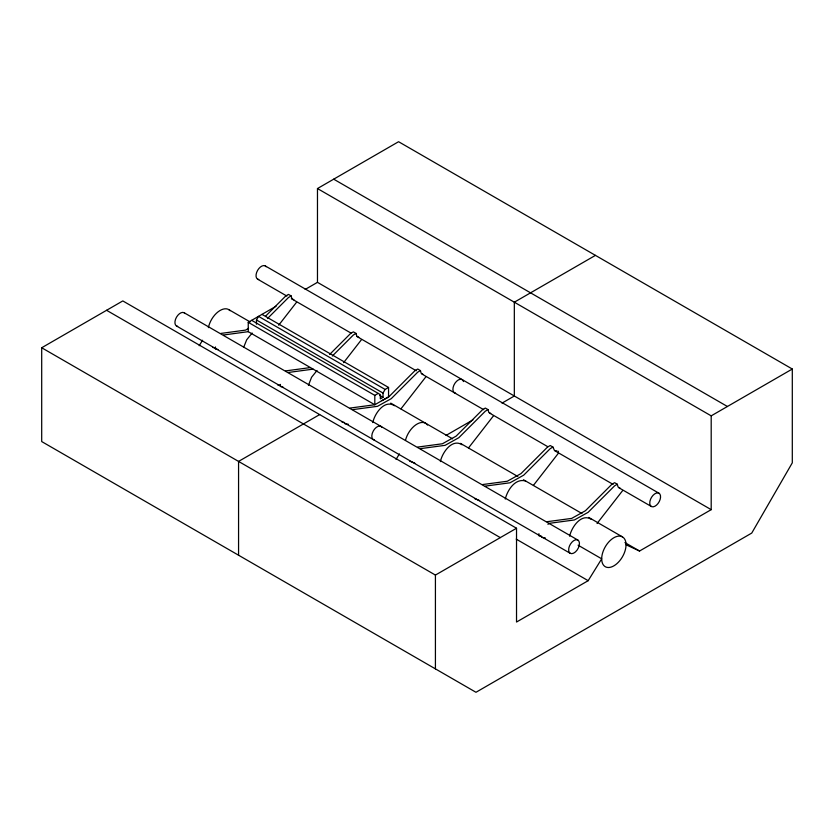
<?xml version="1.0" encoding="UTF-8"?>
<svg xmlns="http://www.w3.org/2000/svg" width="834" height="834" viewBox="0 0 834 834"><rect width="100%" height="100%" fill="white"/><g stroke="black" fill="none" stroke-linecap="round" stroke-linejoin="round"><path stroke-width="1.25" d="M243.841 346.902L246.687 339.813L252.139 333.027M308.424 385.391L311.572 377.27L317.024 370.494M372.808 422.567C374.56 413.727 384.474 399.194 394.451 405.71M440.394 461.588C442.156 452.747 452.07 438.215 462.036 444.731M505.279 499.045C507.385 490.256 515.172 477.955 525.639 480.999M569.664 536.22C571.426 527.38 581.34 512.847 591.306 519.363M256.465 324.228L256.465 319.964L258.54 316.357L385.11 389.436L388.55 387.456L388.55 396.817L374.81 404.751L350.155 408.055M251.68 320.329L380.325 394.607L380.325 398.861L383.025 397.307L383.025 393.043L385.11 389.436M199.19 345.714L202.568 340.251M396.046 459.378L399.423 453.915M317.473 188.547L711.194 415.853L711.194 509.657L317.473 282.34L317.473 188.547L398.579 141.717L792.3 369.024L792.3 462.828L751.747 533.072L475.974 692.283L41.7 441.561L41.7 347.757L122.806 300.928L516.527 528.245L516.527 622.039L588.178 580.683L601.7 558.822L578.077 545.186M278.702 325.197L296.591 302.2M343.598 362.665L361.476 339.667M400.977 408.827L425.861 376.843M468.572 447.848L493.447 415.864M533.458 485.315L558.332 453.321L558.332 451.246M597.061 523.481L622.717 490.496M265.671 316.076L285.77 295.955L288.47 294.402L291.181 295.955L291.9 298.666L293.881 299.802M267.464 318.546L288.47 297.519L291.181 295.955M329.649 354.45L350.655 333.423L353.366 331.859L356.066 333.423L356.785 336.123L358.766 337.27M332.349 356.014L353.366 334.987L356.066 333.423M248.24 322.31L374.81 395.379L374.81 404.751L248.24 331.671L248.24 322.31L276.044 306.255M305.15 289.45L317.473 282.34M248.553 328.377L245.54 330.118L220.885 333.423M319.672 414.581L238.566 461.411L238.566 555.215M595.434 255.371L514.328 302.2L514.328 396.004L502.016 403.114M374.81 395.379L378.24 393.398M423.151 374.445L421.17 373.298L420.451 370.598L417.751 372.152L391.25 398.662L377.51 406.314L352.855 409.619M490.746 413.466L488.766 412.319L488.036 409.619L485.336 411.183L458.846 437.694L445.106 445.335L420.451 448.64M446.044 435.421L472.909 419.919M554.506 450.579L552.932 447.076L550.221 448.64L523.731 475.151L509.991 482.792L485.336 486.097M41.7 347.757L435.421 575.074L516.527 528.245M711.194 415.853L792.3 369.024M547.917 524.315L549.721 523.272L574.376 519.968L588.116 512.326L614.606 485.815L617.316 484.252L618.036 486.952L620.016 488.099M626.032 544.779L639.542 551.024L711.194 509.657M381.857 400.685L388.55 397.109L415.04 370.598L417.751 369.035L420.451 370.598M223.585 334.987L248.24 331.671M285.77 370.88L310.425 367.575M288.47 372.444L313.125 369.139M417.751 447.076L442.395 443.771L456.135 436.13L482.636 409.619L485.336 408.055L488.036 409.619M482.636 484.544L507.291 481.239L521.021 473.587L547.521 447.076L550.221 445.523L552.932 447.076M547.021 521.709L571.676 518.404L585.405 510.762L611.906 484.252L614.606 482.688L617.316 484.252M555.632 450.923L556.935 450.798M212.774 347.465L215.266 347.903M217.976 349.467L215.474 349.029L215.474 346.954M277.659 384.933L280.151 385.371M282.862 386.924L280.36 386.496L280.36 384.411M342.044 422.108L344.536 422.536M344.744 423.662L348.487 424.318M414.832 463.12L409.64 461.129M479.717 500.588L474.525 498.586M541.402 536.199L538.91 535.762L538.91 533.677M541.61 537.325L545.353 537.972M333.694 179.174L727.415 406.492M265.264 265.921L658.985 493.238A7.652 4.42 -60 0 1 656.566 505.081A7.652 4.42 -60 0 1 649.936 501.255A7.652 4.42 -60 0 1 658.985 493.238M257.612 279.171L286.865 296.06M291.368 298.655L350.989 333.079M356.608 336.321L416.229 370.744M421.858 373.986L483.72 409.713M489.349 412.955L547.844 446.732M554.6 450.631L613.094 484.398M618.713 487.65L651.344 506.478M261.98 314.376L388.55 387.456M256.465 319.964L383.025 393.043M379.668 395.368L383.025 397.307M228.745 309.591L250.117 321.924M390.729 403.114L452.601 438.83M460.472 443.375L517.851 476.506M523.471 479.748L581.965 513.525M588.721 517.414L622.466 536.898A17.201 9.935 -60 0 1 617.014 563.555A17.201 9.935 -60 0 1 602.106 554.954A17.201 9.935 -60 0 1 622.466 536.898M624.927 542.58L639.542 551.024M184.158 312.75L577.879 540.067A7.652 4.42 -60 0 1 575.45 551.91A7.652 4.42 -60 0 1 568.83 548.084A7.652 4.42 -60 0 1 577.879 540.067M176.506 326L570.227 553.307M516.183 539.108L588.178 580.683M106.585 310.29L500.306 537.607M435.421 575.074L435.421 668.868M405.48 440.289A17.201 9.935 -60 0 1 415.801 424.85A17.201 9.935 -60 0 1 427.54 425.038M374.487 439.998A7.652 4.42 -60 0 1 373.371 430.824A7.652 4.42 -60 0 1 381.878 427.206M455.593 393.168A7.652 4.42 -60 0 1 455.01 383.15A7.652 4.42 -60 0 1 463.527 381.576M208.385 327.637A17.201 9.935 -60 0 1 218.028 311.874A17.201 9.935 -60 0 1 230.111 310.675M177.632 326.344A7.652 4.42 -60 0 1 176.506 317.17A7.652 4.42 -60 0 1 185.012 313.553M258.738 279.515A7.652 4.42 -60 0 1 257.612 270.341A7.652 4.42 -60 0 1 266.119 266.724"/></g></svg>
